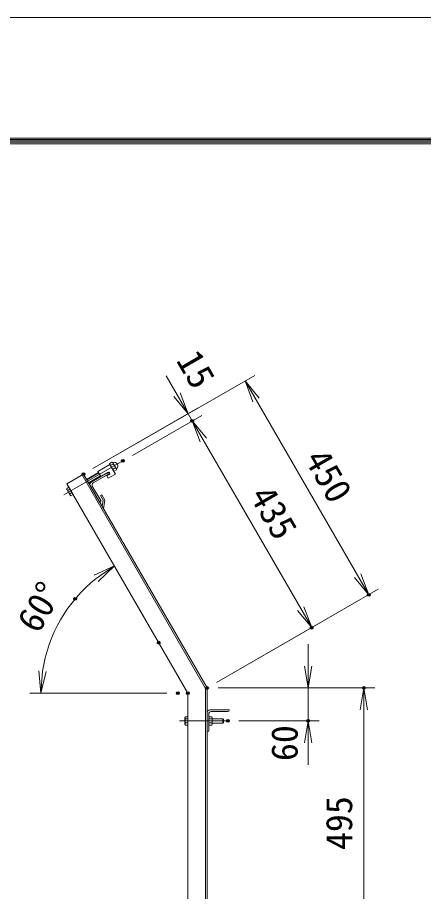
# Model space of a CAD drawing. Units: millimetres at full size. Extents: x -4200 to 4200, y -2970 to 2970.
# Drawn here: x 372 to 1111, y 1377 to 2970 of the extents above; entities that cross this region are included whole.
import ezdxf
from ezdxf.enums import TextEntityAlignment as Align

# ---------------------------------------------------------------- set-up
doc = ezdxf.new("R2010")
doc.units = ezdxf.units.MM
doc.header["$LTSCALE"] = 10
doc.header["$PDMODE"] = 32
doc.header["$PDSIZE"] = 5
doc.linetypes.add('USER1', pattern=[50.8, 31.75, -6.35, 6.35, -6.35])
for name, color, linetype, lineweight in [('0-0_D-STR1', 1, 'Continuous', 18), ('0-1_D-BMK', 2, 'USER1', 13), ('0-2_D-STR-DIM', 7, 'Continuous', 13), ('0-3_D-STR3', 3, 'Continuous', 13), ('0-8_0', 7, 'Continuous', 18), ('0-C_D-TTL', 7, 'Continuous', 18)]:
    doc.layers.add(name, color=color, linetype=linetype, lineweight=lineweight)
doc.layers.add('0-9_Defpoints', color=7, linetype='Continuous')
doc.styles.add('ＭＳ ゴシック', font='')
doc.styles.get('ＭＳ ゴシック').set_extended_font_data('MS Gothic')

# ---------------------------------------------------------------- blocks, each defined once
blk = doc.blocks.new('_Open')
at = {"layer": '0-8_0'}
blk.add_line((-10, 1.667), (0, 0), dxfattribs=at)
blk.add_lwpolyline([(-10, -1.667), (0, 0), (-10, 0)], dxfattribs=at)

msp = doc.modelspace()

# ---------------------------------------------------------------- linework, layer by layer
at = {"layer": '0-0_D-STR1'}
for p, q in [((461.55, 2120.37), (491.86, 2137.87)), ((489.26, 2136.37), (713.86, 1747.36)), ((491.86, 2137.87), (716.86, 1748.16)), ((536.25, 2140.99), (505.94, 2123.49)), ((536.02, 2137.39), (509.61, 2122.14)), ((536.75, 2140.12), (536.25, 2140.99)), ((681.86, 1738.78), (461.55, 2120.37)), ((504.11, 2116.65), (521.61, 2086.34)), ((507.96, 2115.99), (523.21, 2089.58)), ((522.48, 2086.84), (521.61, 2086.34)), ((522.54, 2098.74), (525.14, 2100.24)), ((522.54, 2098.74), (527.48, 2090.18)), ((525.14, 2100.24), (530.64, 2090.71)), ((527.48, 2090.18), (525.94, 2078.85)), ((530.64, 2090.71), (528.23, 2074.89)), ((525.94, 2078.85), (528.23, 2074.89)), ((681.86, -411.84), (681.86, 1738.78)), ((713.86, -411.84), (713.86, 1747.36)), ((716.86, -411.84), (716.86, 1748.16)), ((756.86, 1708.16), (721.86, 1708.16)), ((754.86, 1705.16), (724.36, 1705.16)), ((756.86, 1707.16), (756.86, 1708.16)), ((716.86, 1703.16), (716.86, 1668.16)), ((719.86, 1700.66), (719.86, 1670.16)), ((717.86, 1668.16), (716.86, 1668.16))]:
    msp.add_line(p, q, dxfattribs=at)
for centre, radius, start, end in [((535.02, 2139.12), 2, 300, 30), ((508.44, 2119.15), 5, 120, 210), ((511.86, 2118.24), 4.5, 120, 210), ((521.48, 2088.58), 2, 300, 30), ((721.86, 1703.16), 5, 90, 180), ((724.36, 1700.66), 4.5, 90, 180), ((754.86, 1707.16), 2, 270, 0), ((717.86, 1670.16), 2, 270, 0)]:
    msp.add_arc(centre, radius, start, end, dxfattribs=at)
at = {"layer": '0-1_D-BMK'}
for p, q in [((563.65, 2162), (456.06, 2099.88)), ((754.86, 1688.16), (666.86, 1688.16))]:
    msp.add_line(p, q, dxfattribs=at)
at = {"layer": '0-2_D-STR-DIM'}
for p, q in [((509.18, 2147.87), (803.52, 2317.81)), ((662.27, 2282.45), (642.27, 2317.09)), ((786.2, 2307.81), (1011.2, 1918.1)), ((509.18, 2147.87), (699.59, 2257.81)), ((682.27, 2247.81), (689.77, 2234.82)), ((580.97, 2172), (707.09, 2244.82)), ((580.97, 2172), (707.09, 2244.82)), ((689.77, 2234.82), (907.27, 1858.1)), ((709.77, 2200.18), (729.77, 2165.53)), ((618.74, 1848.11), (538.09, 1987.81)), ((734.18, 1758.16), (1028.52, 1928.1)), ((734.18, 1758.16), (924.59, 1868.1)), ((901.02, 1788.16), (901.02, 1828.16)), ((643.74, 1738.78), (394.31, 1738.78)), ((736.86, 1748.16), (1022.18, 1748.16)), ((736.86, 1748.16), (921.02, 1748.16)), ((901.02, 1748.16), (901.02, 1688.16)), ((1002.18, 1253.16), (1002.18, 1748.16)), ((774.86, 1688.16), (921.02, 1688.16)), ((901.02, 1648.16), (901.02, 1608.16))]:
    msp.add_line(p, q, dxfattribs=at)
msp.add_arc((681.86, 1738.78), 267.55, 128.57404, 171.42596, dxfattribs=at)
at = {"layer": '0-3_D-STR3'}
for p, q in [((539.88, 2155.2), (518.23, 2142.7)), ((539.69, 2157.52), (543.59, 2159.77)), ((539.76, 2155.41), (545.93, 2144.71)), ((539.76, 2155.41), (545.93, 2144.71)), ((539.88, 2155.2), (549.88, 2137.88)), ((545.62, 2156.26), (541.72, 2154.01)), ((545.39, 2158.66), (551.56, 2147.96)), ((545.39, 2158.66), (551.56, 2147.96)), ((497.36, 2128.35), (519.23, 2140.97)), ((497.74, 2127.7), (519.6, 2140.32)), ((500.99, 2122.07), (522.85, 2134.69)), ((518.23, 2142.7), (523.48, 2133.61)), ((536.25, 2140.99), (523.48, 2133.61)), ((538.5, 2137.09), (534.39, 2134.71)), ((534.39, 2134.71), (536.89, 2130.38)), ((549.88, 2137.88), (536.89, 2130.38)), ((549.67, 2149.25), (545.77, 2147)), ((547.79, 2143.49), (551.69, 2145.74)), ((501.36, 2121.42), (523.23, 2134.04)), ((465.3, 2113.88), (461.31, 2111.58)), ((461.31, 2110.19), (461.31, 2111.58)), ((461.31, 2110.19), (467.61, 2099.28)), ((467.17, 2110.63), (463.19, 2108.33)), ((465.3, 2113.88), (472.8, 2100.88)), ((470.93, 2104.13), (466.94, 2101.83)), ((467.61, 2099.28), (468.82, 2098.58)), ((472.8, 2100.88), (468.82, 2098.58)), ((676.56, 1694.46), (677.26, 1695.67)), ((676.56, 1694.46), (676.56, 1681.86)), ((681.86, 1695.67), (677.26, 1695.67)), ((681.86, 1691.91), (677.26, 1691.91)), ((681.86, 1695.67), (681.86, 1680.66)), ((719.86, 1695.67), (725.64, 1695.67)), ((719.86, 1680.66), (719.86, 1695.67)), ((719.86, 1691.91), (725.64, 1691.91)), ((725.64, 1695.67), (726.36, 1694.41)), ((726.36, 1681.91), (726.36, 1694.41)), ((726.36, 1692.16), (745.66, 1692.16)), ((745.66, 1692.16), (746.86, 1690.96)), ((745.66, 1692.16), (745.66, 1684.16)), ((746.86, 1690.96), (746.86, 1685.36)), ((676.56, 1681.86), (677.26, 1680.66)), ((681.86, 1684.41), (677.26, 1684.41)), ((681.86, 1680.66), (677.26, 1680.66)), ((719.86, 1684.41), (725.64, 1684.41)), ((719.86, 1680.66), (725.64, 1680.66)), ((725.64, 1680.66), (726.36, 1681.91)), ((726.36, 1684.16), (745.66, 1684.16)), ((745.66, 1684.16), (746.86, 1685.36))]:
    msp.add_line(p, q, dxfattribs=at)
for centre, radius, start, end in [((542.04, 2156.54), 2.54, 157.21089, 262.78911), ((550.41, 2154.36), 8.7, 182.26063, 237.73937), ((543.27, 2157.25), 2.54, 337.21089, 82.78911), ((545.36, 2159.46), 0.5, 219.83916, 292.83194), ((548.07, 2153.01), 6.5, 307.16806, 112.83194), ((540.97, 2148.91), 8.7, 2.26063, 57.73937), ((537.38, 2139.04), 2.25, 300, 120), ((548.12, 2146.02), 2.55, 157.42505, 262.57495), ((549.34, 2146.72), 2.55, 337.42505, 82.57495), ((552.3, 2147.43), 0.5, 127.16806, 193.42019), ((464.62, 2111.33), 3.32, 175.61585, 244.38415), ((475.32, 2111), 12.42, 192.4121, 227.5879), ((470.25, 2101.58), 3.32, 175.61585, 244.38415), ((680, 1693.79), 3.32, 145.61585, 214.38415), ((689.1, 1688.16), 12.42, 162.4121, 197.5879), ((722.89, 1693.79), 3.32, 325.61586, 34.38414), ((713.8, 1688.16), 12.42, 342.4121, 17.5879), ((680, 1682.53), 3.32, 145.61585, 214.38415), ((722.89, 1682.53), 3.32, 325.61585, 34.38416)]:
    msp.add_arc(centre, radius, start, end, dxfattribs=at)
at = {"layer": '0-9_Defpoints'}
for p in [(689.77, 2234.82), (563.65, 2162), (491.86, 2137.87), (476.91, 1910.76), (1011.2, 1918.1), (907.27, 1858.1), (628.74, 1830.79), (663.74, 1738.78), (681.86, 1738.78), (716.86, 1748.16), (716.86, 1748.16), (1002.18, 1748.16), (754.86, 1688.16), (901.02, 1688.16)]:
    msp.add_point(p, dxfattribs=at)
at = {"layer": '0-C_D-TTL', "color": 2}
msp.add_lwpolyline([(-4200, 2970), (4200, 2970), (4200, -2970), (-4200, -2970)], close=True, dxfattribs=at)
at = {"layer": '0-C_D-TTL'}
for points in [[(-3930, 2750), (3930, 2750), (3930, -2750), (-3930, -2750)], [(-3927.5, 2747.5), (3927.5, 2747.5), (3927.5, -2747.5), (-3927.5, -2747.5)], [(-3925, 2745), (3925, 2745), (3925, -2745), (-3925, -2745)], [(-3922.5, 2742.5), (3922.5, 2742.5), (3922.5, -2742.5), (-3922.5, -2742.5)], [(-3920, 2740), (3920, 2740), (3920, -2740), (-3920, -2740)]]:
    msp.add_lwpolyline(points, close=True, dxfattribs=at)

# ---------------------------------------------------------------- block references
at = {"layer": '0-2_D-STR-DIM', "xscale": 4, "yscale": 4}
for p, rotation in [((786.2, 2307.81), 120), ((682.27, 2247.81), 300), ((689.77, 2234.82), 120), ((689.77, 2234.82), 120), ((548.09, 1970.49), 34.28702), ((1011.2, 1918.1), 300), ((907.27, 1858.1), 300), ((901.02, 1748.16), 270), ((414.31, 1738.78), 265.71298), ((1002.18, 1748.16), 90), ((901.02, 1688.16), 90)]:
    msp.add_blockref('_Open', p, dxfattribs=dict(at, rotation=rotation))

# ---------------------------------------------------------------- texts
at = {"layer": '0-2_D-STR-DIM', "style": 'ＭＳ ゴシック'}
for s, rotation, p in [('15', 300, (647.07, 2338.1)), ('450', 300, (880.29, 2158.33)), ('435', 300, (780.44, 2091.28)), ('60°', 60, (422.28, 1837.77)), ('60', 90, (896.2, 1615)), ('495', 90, (995.43, 1452.8))]:
    msp.add_text(s, height=48.09, rotation=rotation, dxfattribs=at).set_placement(p, align=Align.BOTTOM_LEFT)

doc.saveas('drawing.dxf')
